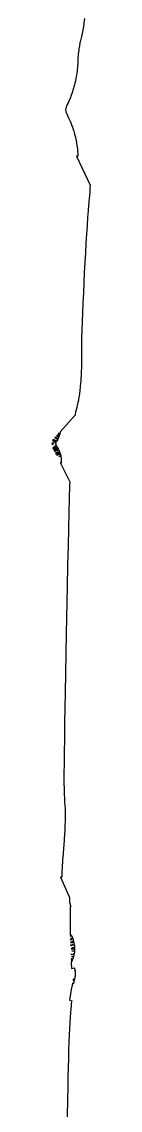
# Model space of a CAD drawing. Header units: metres. Extents: x -0.5 to 50.5, y -0.5 to 50.3.
# Drawn here: x 25.63 to 26.12, y 21.88 to 36.07 of the extents above; entities that cross this region are included whole.
import ezdxf

# ---------------------------------------------------------------- set-up
doc = ezdxf.new("R2010")
doc.units = ezdxf.units.M

msp = doc.modelspace()

# ---------------------------------------------------------------- linework, layer by layer
for p, q in [((26.0436, 36.0384), (26.0348, 35.9835)), ((26.0459, 36.054), (26.0436, 36.0384)), ((26.0544, 36.1158), (26.0459, 36.054)), ((26.022, 35.9161), (26.0141, 35.8799)), ((26.0306, 35.9603), (26.022, 35.9161)), ((26.0348, 35.9835), (26.0306, 35.9603)), ((25.9859, 35.7591), (25.9791, 35.7174)), ((25.9929, 35.795), (25.9859, 35.7591)), ((25.9965, 35.8111), (25.9929, 35.795)), ((26.0047, 35.8425), (25.9965, 35.8111)), ((26.0141, 35.8799), (26.0047, 35.8425)), ((25.9687, 35.6267), (25.9672, 35.6042)), ((25.9712, 35.6541), (25.9687, 35.6267)), ((25.9735, 35.674), (25.9712, 35.6541)), ((25.9772, 35.7037), (25.9735, 35.674)), ((25.9791, 35.7174), (25.9772, 35.7037)), ((25.9614, 35.4751), (25.9587, 35.4474)), ((25.9632, 35.4978), (25.9614, 35.4751)), ((25.9651, 35.527), (25.9632, 35.4978)), ((25.9659, 35.5518), (25.9651, 35.527)), ((25.9667, 35.5921), (25.9659, 35.5518)), ((25.9672, 35.6042), (25.9667, 35.5921)), ((25.9406, 35.3308), (25.9345, 35.3013)), ((25.9455, 35.3566), (25.9406, 35.3308)), ((25.9484, 35.3741), (25.9455, 35.3566)), ((25.9529, 35.4031), (25.9484, 35.3741)), ((25.9564, 35.4285), (25.9529, 35.4031)), ((25.9587, 35.4474), (25.9564, 35.4285)), ((25.9102, 35.2038), (25.9027, 35.1787)), ((25.9153, 35.2224), (25.9102, 35.2038)), ((25.9222, 35.2485), (25.9153, 35.2224)), ((25.9278, 35.2714), (25.9222, 35.2485)), ((25.9345, 35.3013), (25.9278, 35.2714)), ((25.8535, 35.0461), (25.8495, 35.0372)), ((25.8694, 35.0838), (25.8535, 35.0461)), ((25.8768, 35.1029), (25.8694, 35.0838)), ((25.8848, 35.1244), (25.8768, 35.1029)), ((25.8886, 35.1352), (25.8848, 35.1244)), ((25.8955, 35.156), (25.8886, 35.1352)), ((25.9027, 35.1787), (25.8955, 35.156)), ((25.8085, 34.9367), (25.8057, 34.9255)), ((25.8057, 34.9255), (25.8121, 34.9018)), ((25.8146, 34.9572), (25.8085, 34.9367)), ((25.8121, 34.9018), (25.8167, 34.8877)), ((25.8194, 34.9716), (25.8146, 34.9572)), ((25.8237, 34.9828), (25.8194, 34.9716)), ((25.8282, 34.9934), (25.8237, 34.9828)), ((25.8389, 35.0151), (25.8282, 34.9934)), ((25.8495, 35.0372), (25.8389, 35.0151)), ((25.8167, 34.8877), (25.8225, 34.8714)), ((25.8225, 34.8714), (25.8285, 34.8572)), ((25.8285, 34.8572), (25.8469, 34.8196)), ((25.8469, 34.8196), (25.8512, 34.8105)), ((25.8512, 34.8105), (25.8629, 34.784)), ((25.8629, 34.784), (25.8709, 34.765)), ((25.8709, 34.765), (25.8811, 34.7393)), ((25.8811, 34.7393), (25.8903, 34.7146)), ((25.8903, 34.7146), (25.8948, 34.7016)), ((25.8948, 34.7016), (25.902, 34.6804)), ((25.902, 34.6804), (25.9134, 34.6439)), ((25.9134, 34.6439), (25.9184, 34.6271)), ((25.9184, 34.6271), (25.9244, 34.605)), ((25.9244, 34.605), (25.9347, 34.5648)), ((25.9347, 34.5648), (25.9409, 34.5374)), ((25.9409, 34.5374), (25.947, 34.5067)), ((25.947, 34.5067), (25.9505, 34.4878)), ((25.9505, 34.4878), (25.9552, 34.4591)), ((25.9552, 34.4591), (25.9571, 34.4458)), ((25.9571, 34.4458), (25.9613, 34.4101)), ((25.9613, 34.4101), (25.9631, 34.3902)), ((25.9631, 34.3902), (25.9659, 34.3411)), ((25.9659, 34.3411), (25.9664, 34.3183)), ((25.9664, 34.3183), (25.9497, 34.3179)), ((25.9497, 34.3179), (26.1242, 33.9397)), ((26.1237, 33.9123), (26.1227, 33.8809)), ((26.1242, 33.9397), (26.1237, 33.9123)), ((26.1177, 33.8076), (26.1059, 33.6824)), ((26.1206, 33.8452), (26.1177, 33.8076)), ((26.1227, 33.8809), (26.1206, 33.8452)), ((26.1059, 33.6824), (26.0995, 33.606)), ((26.093, 33.5202), (26.0857, 33.4144)), ((26.0995, 33.606), (26.093, 33.5202)), ((26.0857, 33.4144), (26.0785, 33.304)), ((26.0785, 33.304), (26.0713, 33.1855)), ((26.0642, 33.0612), (26.0572, 32.9326)), ((26.0713, 33.1855), (26.0642, 33.0612)), ((26.0572, 32.9326), (26.0504, 32.8014)), ((26.0504, 32.8014), (26.0378, 32.5375)), ((26.0378, 32.5375), (26.0322, 32.4088)), ((26.0322, 32.4088), (26.0271, 32.2831)), ((26.0271, 32.2831), (26.0226, 32.1622)), ((26.0226, 32.1622), (26.0189, 32.0497)), ((26.0157, 31.9443), (26.0136, 31.8508)), ((26.0189, 32.0497), (26.0157, 31.9443)), ((26.0136, 31.8508), (26.0122, 31.7677)), ((26.0122, 31.7677), (26.0119, 31.7077)), ((26.0119, 31.7077), (26.0129, 31.629)), ((26.0114, 31.5218), (26.0101, 31.4926)), ((26.0124, 31.5579), (26.0114, 31.5218)), ((26.0128, 31.5869), (26.0124, 31.5579)), ((26.0129, 31.629), (26.0128, 31.5869)), ((26.0012, 31.3573), (25.9978, 31.3216)), ((26.004, 31.3921), (26.0012, 31.3573)), ((26.0063, 31.4236), (26.004, 31.3921)), ((26.0084, 31.4578), (26.0063, 31.4236)), ((26.0101, 31.4926), (26.0084, 31.4578)), ((25.9869, 31.2284), (25.9819, 31.1928)), ((25.9911, 31.2613), (25.9869, 31.2284)), ((25.9978, 31.3216), (25.9911, 31.2613)), ((25.9638, 31.0904), (25.9593, 31.0693)), ((25.9672, 31.1075), (25.9638, 31.0904)), ((25.9729, 31.1378), (25.9672, 31.1075)), ((25.976, 31.1556), (25.9729, 31.1378)), ((25.9819, 31.1928), (25.976, 31.1556)), ((25.923, 30.9358), (25.7403, 30.7306)), ((25.9267, 30.9349), (25.923, 30.9358)), ((25.9373, 30.9807), (25.9267, 30.9349)), ((25.9527, 31.0414), (25.9373, 30.9807)), ((25.9593, 31.0693), (25.9527, 31.0414)), ((25.6687, 30.6502), (25.6657, 30.6468)), ((25.6657, 30.6468), (25.7046, 30.6258)), ((25.7071, 30.6319), (25.6687, 30.6502)), ((25.6739, 30.656), (25.6722, 30.6541)), ((25.6722, 30.6541), (25.7092, 30.6364)), ((25.7113, 30.6402), (25.6739, 30.656)), ((25.6918, 30.6761), (25.6884, 30.6723)), ((25.6884, 30.6723), (25.7193, 30.6591)), ((25.7214, 30.6651), (25.6918, 30.6761)), ((25.6967, 30.6816), (25.6955, 30.6803)), ((25.6955, 30.6803), (25.7232, 30.67)), ((25.7243, 30.6724), (25.6967, 30.6816)), ((25.7118, 30.6985), (25.7093, 30.6958)), ((25.7093, 30.6958), (25.7298, 30.6889)), ((25.7193, 30.6591), (25.7113, 30.6402)), ((25.7308, 30.693), (25.7118, 30.6985)), ((25.7197, 30.7075), (25.7158, 30.703)), ((25.7158, 30.703), (25.7324, 30.6982)), ((25.7341, 30.7039), (25.7197, 30.7075)), ((25.7232, 30.67), (25.7214, 30.6651)), ((25.7298, 30.6889), (25.7243, 30.6724)), ((25.7324, 30.6982), (25.7308, 30.693)), ((25.7383, 30.7206), (25.7341, 30.7039)), ((25.7374, 30.7273), (25.7368, 30.7267)), ((25.7368, 30.7267), (25.7393, 30.7262)), ((25.7396, 30.7269), (25.7374, 30.7273)), ((25.7393, 30.7262), (25.7381, 30.7206)), ((25.7381, 30.7206), (25.7383, 30.7206)), ((25.7403, 30.7306), (25.7396, 30.7269)), ((25.6309, 30.5733), (25.6305, 30.5678)), ((25.6305, 30.5678), (25.6379, 30.5614)), ((25.6322, 30.5744), (25.6309, 30.5733)), ((25.6317, 30.588), (25.6313, 30.5807)), ((25.6313, 30.5807), (25.6332, 30.5792)), ((25.6383, 30.5835), (25.6317, 30.588)), ((25.6439, 30.5655), (25.6322, 30.5744)), ((25.6332, 30.5792), (25.6383, 30.5835)), ((25.641, 30.5816), (25.6357, 30.5773)), ((25.6357, 30.5773), (25.6477, 30.5681)), ((25.6414, 30.6194), (25.6379, 30.6155)), ((25.6379, 30.6155), (25.6393, 30.6141)), ((25.6379, 30.5614), (25.6439, 30.5655)), ((25.6393, 30.6141), (25.6813, 30.5851)), ((25.6541, 30.5726), (25.641, 30.5816)), ((25.6855, 30.5925), (25.6414, 30.6194)), ((25.6894, 30.5487), (25.6415, 30.5157)), ((25.6415, 30.5157), (25.6467, 30.5051)), ((25.6486, 30.6276), (25.6445, 30.623)), ((25.6445, 30.623), (25.6879, 30.5965)), ((25.6467, 30.5051), (25.697, 30.5338)), ((25.6477, 30.5681), (25.6541, 30.5726)), ((25.6987, 30.5308), (25.6483, 30.502)), ((25.6927, 30.6038), (25.6486, 30.6276)), ((25.6505, 30.4976), (25.7025, 30.5245)), ((25.7113, 30.5075), (25.6591, 30.4805)), ((25.66, 30.4786), (25.713, 30.5035)), ((25.6813, 30.5851), (25.6728, 30.5728)), ((25.6728, 30.5728), (25.6894, 30.5487)), ((25.6879, 30.5965), (25.6855, 30.5925)), ((25.7046, 30.6258), (25.6927, 30.6038)), ((25.697, 30.5338), (25.6987, 30.5308)), ((25.7025, 30.5245), (25.7113, 30.5075)), ((25.7092, 30.6364), (25.7071, 30.6319)), ((25.713, 30.5035), (25.7146, 30.4999)), ((25.6483, 30.502), (25.6505, 30.4976)), ((25.6591, 30.4805), (25.66, 30.4786)), ((25.7146, 30.4999), (25.6618, 30.4751)), ((25.6618, 30.4751), (25.6639, 30.4709)), ((25.6639, 30.4709), (25.7183, 30.493)), ((25.7279, 30.4695), (25.6753, 30.448)), ((25.6753, 30.448), (25.6781, 30.4425)), ((25.6781, 30.4425), (25.7305, 30.4606)), ((25.732, 30.4564), (25.6801, 30.4385)), ((25.6801, 30.4385), (25.6805, 30.4376)), ((25.6805, 30.4376), (25.7331, 30.4538)), ((25.7379, 30.4382), (25.6879, 30.4228)), ((25.6879, 30.4228), (25.6885, 30.4216)), ((25.6885, 30.4216), (25.7393, 30.4339)), ((25.7446, 30.4117), (25.718, 30.4052)), ((25.718, 30.4052), (25.7446, 30.4103)), ((25.7183, 30.493), (25.7279, 30.4695)), ((25.7305, 30.4606), (25.732, 30.4564)), ((25.7331, 30.4538), (25.7379, 30.4382)), ((25.7393, 30.4339), (25.7446, 30.4117)), ((25.7446, 30.4103), (25.7465, 30.4014)), ((25.7465, 30.4014), (25.7487, 30.387)), ((25.7487, 30.387), (25.7486, 30.387)), ((25.7486, 30.387), (25.7492, 30.3819)), ((25.7492, 30.3819), (25.7494, 30.3819)), ((25.7494, 30.3819), (25.7506, 30.3685)), ((25.7506, 30.3685), (25.751, 30.3685)), ((25.751, 30.3685), (25.7513, 30.346)), ((25.7481, 30.3221), (25.7374, 30.3236)), ((25.7374, 30.3236), (25.7386, 30.3213)), ((25.7386, 30.3213), (25.7475, 30.3197)), ((25.7469, 30.3156), (25.7453, 30.3079)), ((25.7453, 30.3079), (25.8612, 30.0761)), ((25.7475, 30.3197), (25.7467, 30.3156)), ((25.7467, 30.3156), (25.7469, 30.3156)), ((25.7495, 30.3319), (25.7481, 30.3221)), ((25.7496, 30.3319), (25.7495, 30.3319)), ((25.75, 30.3359), (25.7496, 30.3319)), ((25.7502, 30.3359), (25.75, 30.3359)), ((25.7503, 30.3383), (25.7502, 30.3359)), ((25.7508, 30.3383), (25.7503, 30.3383)), ((25.751, 30.346), (25.7508, 30.3383)), ((25.7513, 30.346), (25.751, 30.346)), ((25.8596, 30.0288), (25.8543, 29.8591)), ((25.8612, 30.0761), (25.8596, 30.0288)), ((25.8543, 29.8591), (25.8492, 29.6732)), ((25.8492, 29.6732), (25.8442, 29.4683)), ((25.8442, 29.4683), (25.8389, 29.2387)), ((25.8389, 29.2387), (25.8336, 28.9874)), ((25.8336, 28.9874), (25.828, 28.7122)), ((25.828, 28.7122), (25.816, 28.0982)), ((25.816, 28.0982), (25.8014, 27.3261)), ((25.8014, 27.3261), (25.7945, 26.9331)), ((25.7945, 26.9331), (25.7918, 26.7685)), ((25.7918, 26.7685), (25.788, 26.4985)), ((25.788, 26.4985), (25.787, 26.386)), ((25.7862, 26.2891), (25.786, 26.2114)), ((25.787, 26.386), (25.7862, 26.2891)), ((25.786, 26.2114), (25.7863, 26.1424)), ((25.7863, 26.1424), (25.787, 26.0774)), ((25.787, 26.0774), (25.7878, 26.036)), ((25.7878, 26.036), (25.7892, 25.9939)), ((25.7892, 25.9939), (25.7911, 25.9517)), ((25.7911, 25.9517), (25.7925, 25.9288)), ((25.7925, 25.9288), (25.7948, 25.8974)), ((25.7948, 25.8974), (25.7985, 25.8539)), ((25.7985, 25.8539), (25.8008, 25.8154)), ((25.8008, 25.8154), (25.8019, 25.7735)), ((25.8021, 25.7153), (25.8011, 25.6549)), ((25.8019, 25.7735), (25.8022, 25.7548)), ((25.8022, 25.7548), (25.8021, 25.7153)), ((25.7992, 25.5935), (25.7962, 25.5247)), ((25.8011, 25.6549), (25.7992, 25.5935)), ((25.7899, 25.4137), (25.7849, 25.3397)), ((25.7942, 25.4869), (25.7899, 25.4137)), ((25.7962, 25.5247), (25.7942, 25.4869)), ((25.7819, 25.2997), (25.7755, 25.2246)), ((25.7849, 25.3397), (25.7819, 25.2997)), ((25.7683, 25.1459), (25.7653, 25.1109)), ((25.7755, 25.2246), (25.7683, 25.1459)), ((25.7577, 24.9897), (25.7572, 24.9681)), ((25.7606, 25.0455), (25.7577, 24.9897)), ((25.7623, 25.0724), (25.7606, 25.0455)), ((25.7653, 25.1109), (25.7623, 25.0724)), ((25.7584, 24.9222), (25.7395, 24.9209)), ((25.7395, 24.9209), (25.857, 24.6558)), ((25.7572, 24.9681), (25.7571, 24.9543)), ((25.7571, 24.9543), (25.7576, 24.9342)), ((25.7576, 24.9342), (25.7579, 24.9324)), ((25.7579, 24.9324), (25.7577, 24.9324)), ((25.7577, 24.9324), (25.7585, 24.9242)), ((25.7585, 24.9242), (25.7582, 24.9242)), ((25.7582, 24.9242), (25.7584, 24.9222)), ((25.857, 24.6558), (25.8574, 24.631)), ((25.8574, 24.631), (25.8583, 24.6139)), ((25.8583, 24.6139), (25.8599, 24.5978)), ((25.8599, 24.5978), (25.862, 24.5825)), ((25.862, 24.5825), (25.8638, 24.5723)), ((25.8638, 24.5723), (25.8659, 24.5631)), ((25.8659, 24.5631), (25.8679, 24.5559)), ((25.8679, 24.5559), (25.8689, 24.5532)), ((25.8689, 24.5532), (25.8704, 24.5506)), ((25.8704, 24.5506), (25.8703, 24.5505)), ((25.8703, 24.5505), (25.8736, 24.5442)), ((25.8661, 24.5356), (25.8658, 24.1769)), ((25.8745, 24.5389), (25.8661, 24.5356)), ((25.8736, 24.5442), (25.873, 24.5439)), ((25.873, 24.5439), (25.8749, 24.5397)), ((25.8749, 24.5397), (25.8743, 24.5394)), ((25.8743, 24.5394), (25.8745, 24.5389)), ((25.8658, 24.1769), (25.866, 24.1681)), ((25.866, 24.1681), (25.8756, 24.1733)), ((25.8815, 24.1623), (25.8666, 24.1543)), ((25.8666, 24.1543), (25.8667, 24.1512)), ((25.8667, 24.1512), (25.8838, 24.159)), ((25.9005, 24.1191), (25.8684, 24.1068)), ((25.8756, 24.1733), (25.8815, 24.1623)), ((25.8961, 24.1318), (25.8767, 24.123)), ((25.8767, 24.123), (25.8961, 24.1304)), ((25.8838, 24.159), (25.8961, 24.1318)), ((25.8961, 24.1304), (25.9005, 24.1191)), ((25.8684, 24.1062), (25.9019, 24.1168)), ((25.8684, 24.1068), (25.8684, 24.1062)), ((25.9108, 24.0884), (25.8697, 24.0754)), ((25.8697, 24.0748), (25.9112, 24.0851)), ((25.8697, 24.0754), (25.8697, 24.0748)), ((25.9203, 24.0424), (25.8713, 24.0335)), ((25.8713, 24.0329), (25.9203, 24.0387)), ((25.8713, 24.0335), (25.8713, 24.0329)), ((25.914, 24.0736), (25.877, 24.0644)), ((25.877, 24.0644), (25.915, 24.0714)), ((25.9236, 23.9885), (25.88, 23.988)), ((25.88, 23.988), (25.924, 23.986)), ((25.9238, 24.002), (25.8889, 23.9997)), ((25.8889, 23.9997), (25.9235, 24.0001)), ((25.9019, 24.1168), (25.9108, 24.0884)), ((25.9112, 24.0851), (25.914, 24.0736)), ((25.915, 24.0714), (25.9203, 24.0424)), ((25.9203, 24.0387), (25.9217, 24.0271)), ((25.9217, 24.0271), (25.9221, 24.0271)), ((25.9221, 24.0271), (25.9238, 24.002)), ((25.924, 23.986), (25.9227, 23.9587)), ((25.9235, 24.0001), (25.9236, 23.9885)), ((25.915, 23.9102), (25.8757, 23.9182)), ((25.8757, 23.9182), (25.8758, 23.9173)), ((25.8758, 23.9173), (25.9147, 23.907)), ((25.8967, 23.85), (25.8781, 23.8569)), ((25.8781, 23.8569), (25.8781, 23.8561)), ((25.8781, 23.8561), (25.8958, 23.8485)), ((25.8915, 23.8386), (25.8786, 23.8441)), ((25.8786, 23.8441), (25.8787, 23.8416)), ((25.8787, 23.8416), (25.8906, 23.8357)), ((25.8906, 23.8357), (25.8798, 23.8139)), ((25.9079, 23.8812), (25.8852, 23.8872)), ((25.8852, 23.8872), (25.9071, 23.8801)), ((25.9227, 23.9587), (25.8874, 23.9603)), ((25.8874, 23.9603), (25.9222, 23.9568)), ((25.8958, 23.8485), (25.8915, 23.8386)), ((25.9044, 23.8708), (25.8967, 23.85)), ((25.9071, 23.8801), (25.9041, 23.8708)), ((25.9041, 23.8708), (25.9044, 23.8708)), ((25.9177, 23.9219), (25.9046, 23.9238)), ((25.9046, 23.9238), (25.9173, 23.9213)), ((25.9147, 23.907), (25.9079, 23.8812)), ((25.9173, 23.9213), (25.915, 23.9102)), ((25.921, 23.9454), (25.9175, 23.9458)), ((25.9175, 23.9458), (25.9213, 23.9452)), ((25.9213, 23.9452), (25.9177, 23.9219)), ((25.9222, 23.9568), (25.921, 23.9454)), ((25.8798, 23.8139), (25.883, 23.7316)), ((25.883, 23.7316), (25.9209, 23.7409)), ((25.9209, 23.7409), (25.9238, 23.7292)), ((25.9238, 23.7292), (25.924, 23.7293)), ((25.924, 23.7293), (25.9262, 23.7184)), ((25.9262, 23.7184), (25.9264, 23.7184)), ((25.9264, 23.7184), (25.9278, 23.7102)), ((25.9278, 23.7102), (25.9276, 23.7102)), ((25.9276, 23.7102), (25.9296, 23.6972)), ((25.9296, 23.6972), (25.9293, 23.6971)), ((25.9293, 23.6971), (25.9297, 23.6935)), ((25.9297, 23.6935), (25.9299, 23.6935)), ((25.9299, 23.6935), (25.9313, 23.6706)), ((25.8998, 23.5802), (25.8992, 23.5768)), ((25.8992, 23.5768), (25.919, 23.5704)), ((25.9196, 23.5755), (25.8998, 23.5802)), ((25.9236, 23.5903), (25.9043, 23.5936)), ((25.9043, 23.5936), (25.9228, 23.5892)), ((25.919, 23.5704), (25.9081, 23.5365)), ((25.9228, 23.5892), (25.9196, 23.5755)), ((25.9286, 23.6196), (25.9236, 23.5903)), ((25.9297, 23.6324), (25.9282, 23.6196)), ((25.9282, 23.6196), (25.9286, 23.6196)), ((25.93, 23.6324), (25.9297, 23.6324)), ((25.9315, 23.6607), (25.93, 23.6324)), ((25.9313, 23.6706), (25.931, 23.6706)), ((25.931, 23.6706), (25.9311, 23.6607)), ((25.9311, 23.6607), (25.9315, 23.6607)), ((25.8843, 23.4848), (25.857, 23.3161)), ((25.8919, 23.4999), (25.8843, 23.4848)), ((25.9012, 23.5213), (25.8909, 23.5254)), ((25.8909, 23.5254), (25.8919, 23.4999)), ((25.8934, 23.5413), (25.893, 23.5388)), ((25.893, 23.5388), (25.9061, 23.5335)), ((25.9081, 23.5365), (25.8934, 23.5413)), ((25.9061, 23.5335), (25.9012, 23.5213)), ((25.857, 23.3161), (25.8873, 23.31)), ((25.8809, 23.2731), (25.8774, 23.2449)), ((25.8839, 23.2931), (25.8809, 23.2731)), ((25.8848, 23.2963), (25.8839, 23.2931)), ((25.8856, 23.3011), (25.8845, 23.2964)), ((25.8845, 23.2964), (25.8848, 23.2963)), ((25.8873, 23.31), (25.8855, 23.3011)), ((25.8855, 23.3011), (25.8856, 23.3011)), ((25.8692, 23.1531), (25.8652, 23.0959)), ((25.8735, 23.2053), (25.8692, 23.1531)), ((25.8774, 23.2449), (25.8735, 23.2053)), ((25.8609, 23.0231), (25.8571, 22.9481)), ((25.8652, 23.0959), (25.8609, 23.0231)), ((25.8534, 22.8634), (25.8498, 22.7696)), ((25.8571, 22.9481), (25.8534, 22.8634)), ((25.8498, 22.7696), (25.8463, 22.6678)), ((25.8463, 22.6678), (25.843, 22.557)), ((25.84, 22.4386), (25.8369, 22.3102)), ((25.843, 22.557), (25.84, 22.4386)), ((25.8369, 22.3102), (25.8342, 22.1755)), ((25.8342, 22.1755), (25.8315, 22.0283)), ((25.8315, 22.0283), (25.8172, 21.14))]:
    msp.add_line(p, q)

doc.saveas('drawing.dxf')
